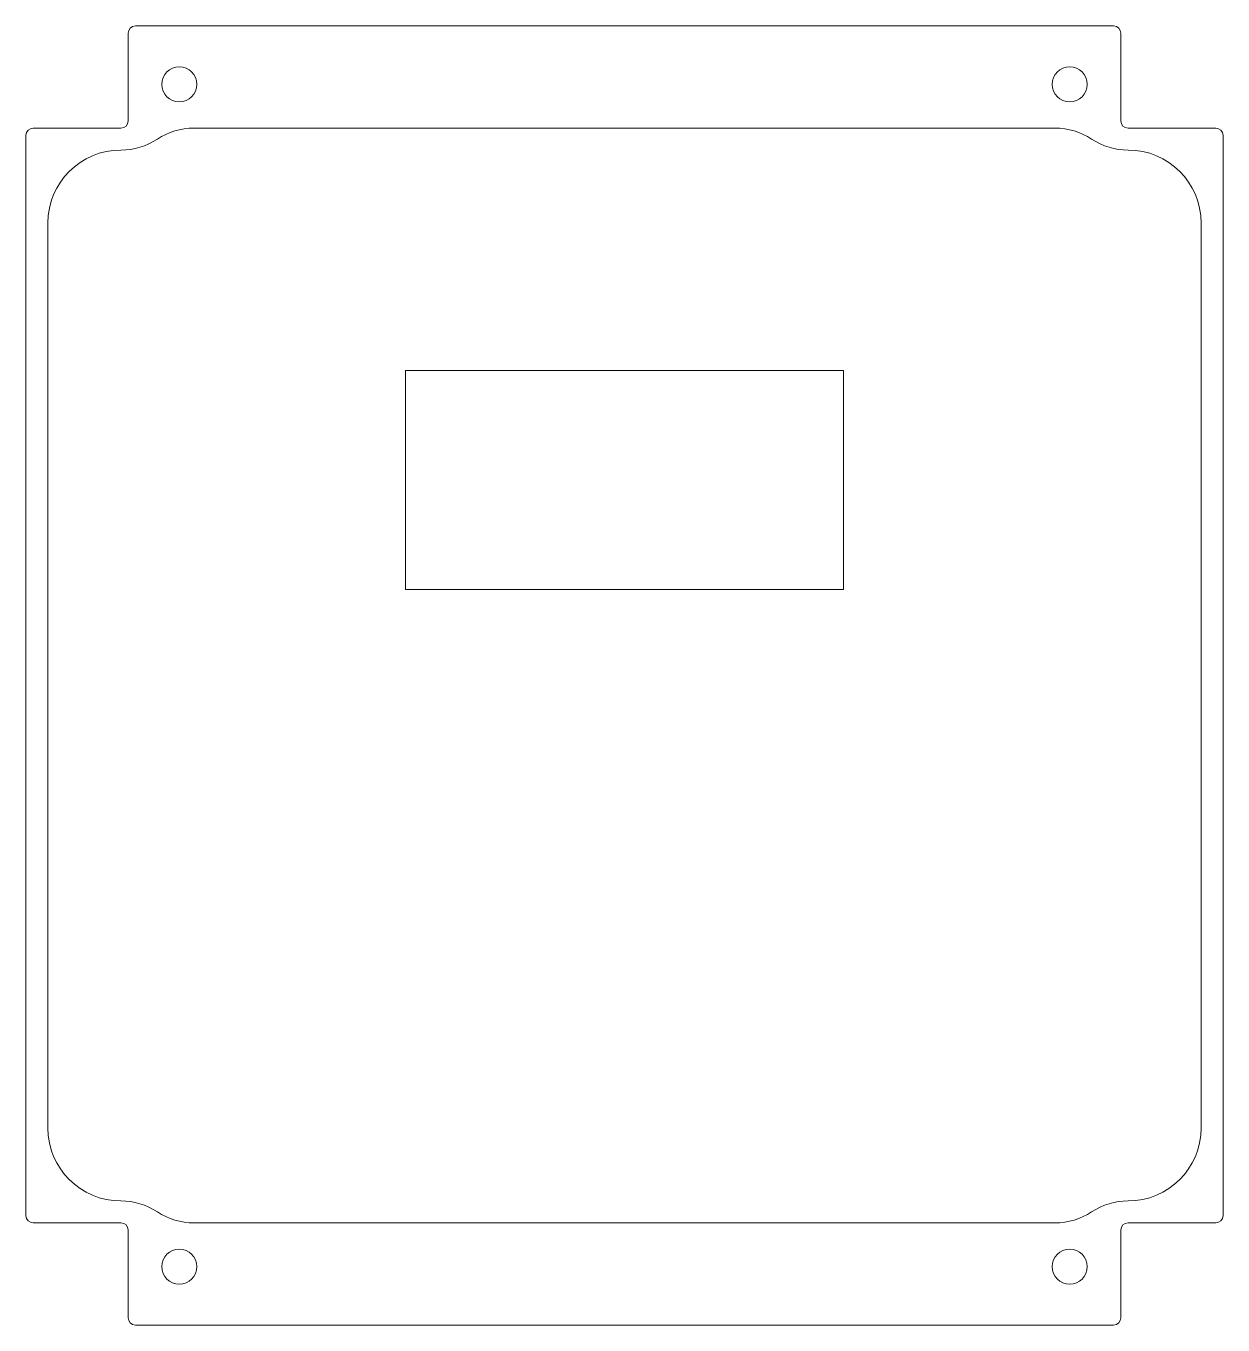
# Model space of a CAD drawing. Header units: millimetres. Extents: x -41 to 41, y -44.5 to 44.5.
import ezdxf

# ---------------------------------------------------------------- set-up
doc = ezdxf.new("R2010")
doc.units = ezdxf.units.MM

msp = doc.modelspace()

# ---------------------------------------------------------------- linework, layer by layer
at = {"color": 7, "linetype": 'Continuous', "lineweight": 15}
for p, q in [((33.5, 44.5), (-33.5, 44.5)), ((-34, 44), (-34, 38)), ((34, 38), (34, 44)), ((-34.5, 37.5), (-40.5, 37.5)), ((29.5, 37.5), (-29.5, 37.5)), ((40.5, 37.5), (34.5, 37.5)), ((-41, 37), (-41, -37)), ((41, -37), (41, 37)), ((-39.5, 31), (-39.5, -31)), ((39.5, -31), (39.5, 31)), ((-15, 20.9), (15, 20.9)), ((-15, 5.9), (-15, 20.9)), ((15, 20.9), (15, 5.9)), ((15, 5.9), (-15, 5.9)), ((-40.5, -37.5), (-34.5, -37.5)), ((-34, -38), (-34, -44)), ((-29.5, -37.5), (29.5, -37.5)), ((34, -44), (34, -38)), ((34.5, -37.5), (40.5, -37.5)), ((-33.5, -44.5), (33.5, -44.5))]:
    msp.add_line(p, q, dxfattribs=at)
for centre in [(-30.5, 40.5), (30.5, 40.5), (-30.5, -40.5), (30.5, -40.5)]:
    msp.add_circle(centre, 1.2, dxfattribs=at)
for centre, radius, start, end in [((-33.5, 44), 0.5, 90, 180), ((33.5, 44), 0.5, 0, 90), ((-40.5, 37), 0.5, 90, 180), ((-34.5, 38), 0.5, 270, 0), ((-29.5, 32.958), 4.542, 90, 123.39849), ((29.5, 32.958), 4.542, 56.60151, 90), ((34.5, 38), 0.5, 180, 270), ((40.5, 37), 0.5, 0, 90), ((-34.5, 40.542), 4.542, 270, 303.39849), ((34.5, 40.542), 4.542, 236.60151, 270), ((-34.5, 31), 5, 90, 180), ((34.5, 31), 5, 0, 90), ((-34.5, -31), 5, 180, 270), ((34.5, -31), 5, 270, 0), ((-34.5, -40.542), 4.542, 56.60151, 90), ((34.5, -40.542), 4.542, 90, 123.39849), ((-40.5, -37), 0.5, 180, 270), ((-29.5, -32.958), 4.542, 236.60151, 270), ((29.5, -32.958), 4.542, 270, 303.39849), ((40.5, -37), 0.5, 270, 0), ((-34.5, -38), 0.5, 0, 90), ((34.5, -38), 0.5, 90, 180), ((-33.5, -44), 0.5, 180, 270), ((33.5, -44), 0.5, 270, 0)]:
    msp.add_arc(centre, radius, start, end, dxfattribs=at)

doc.saveas('drawing.dxf')
